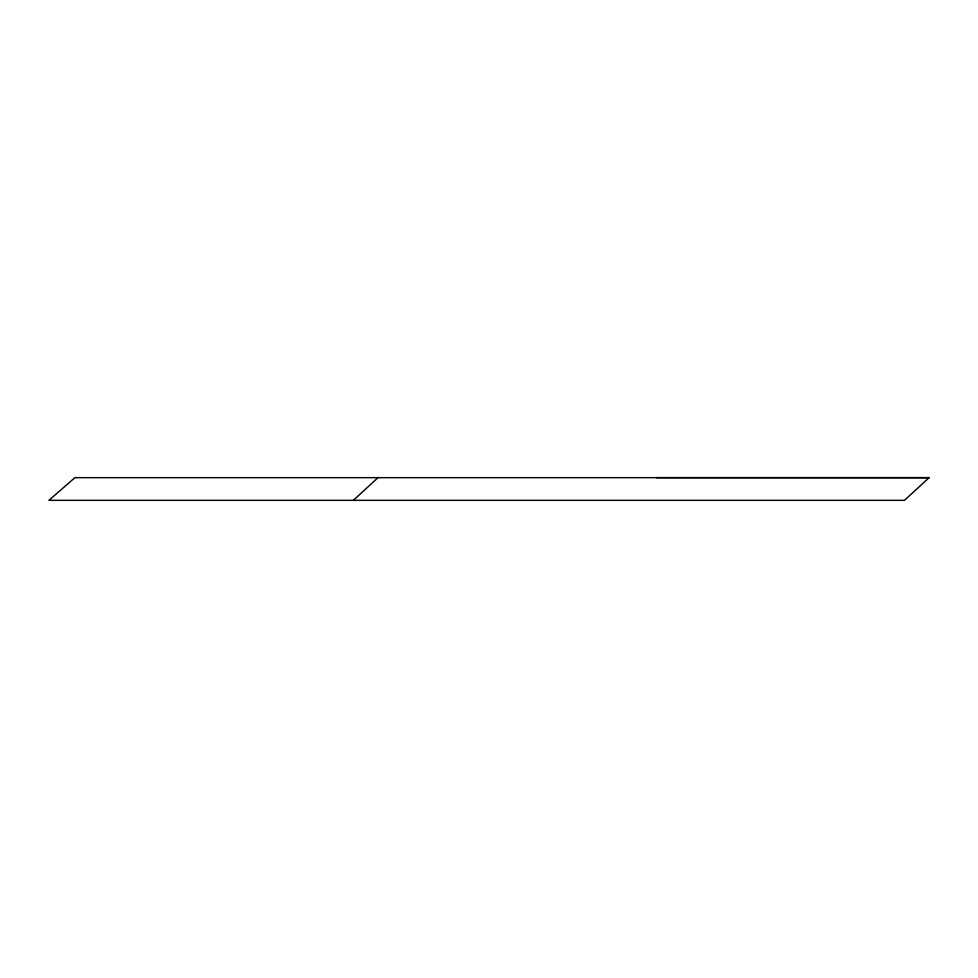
<?xml version="1.0" encoding="UTF-8"?>
<svg xmlns="http://www.w3.org/2000/svg" width="978" height="978" viewBox="0 0 978 978"><rect width="100%" height="100%" fill="white"/><g stroke="black" fill="none" stroke-linecap="round" stroke-linejoin="round"><path stroke-width="1.47" d="M353.351 500.333L377.997 477.667M929.1 477.667L904.454 500.333L48.9 500.333L74.915 477.667L929.1 477.667L656.544 477.667"/></g></svg>
